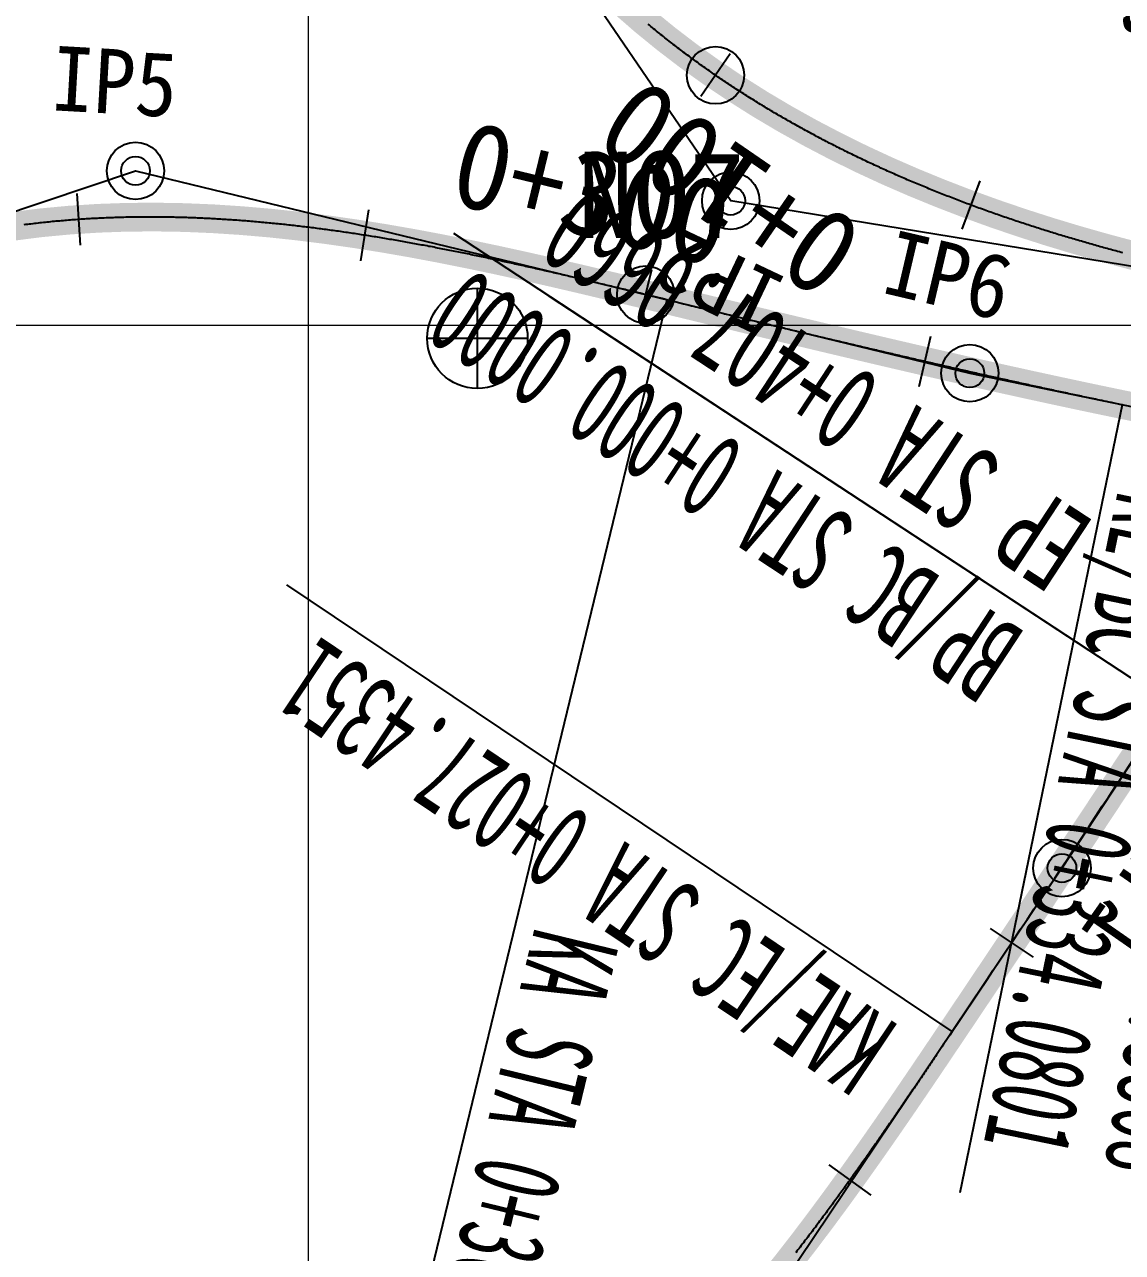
# Model space of a CAD drawing. Header units: metres. Extents: x 222706 to 224249, y 221324 to 222332.
# Drawn here: x 222987.5 to 223063.9, y 221839 to 221924.6 of the extents above; entities that cross this region are included whole.
import ezdxf
from ezdxf.enums import TextEntityAlignment as Align

# ---------------------------------------------------------------- set-up
doc = ezdxf.new("R2010")
doc.units = ezdxf.units.M
for name, color, linetype in [('CA-ALGN-CNTL', 2, 'Continuous'), ('CA-ALGN-IPLN', 1, 'Continuous'), ('CA-ALGN-IPSM', 2, 'Continuous'), ('CA-ALGN-STSM', 2, 'Continuous'), ('CA-ALGN-SUBL', 1, 'Continuous'), ('CA-ALGN-SUBT', 2, 'Continuous'), ('CA-ALGN-TEXT', 3, 'Continuous'), ('CV-GRID-LINE', 1, 'Continuous'), ('CV-SURV-SYMB', 3, 'Continuous'), ('CV-SURV-TEXT', 3, 'Continuous')]:
    doc.layers.add(name, color=color, linetype=linetype)
doc.styles.add('GTXT', font='DotumChe.ttf')
doc.styles.add('Han_Romanstyle', font='DotumChe.ttf')

# ---------------------------------------------------------------- blocks, each defined once
blk = doc.blocks.new('CASTAMS')
blk.add_line((0, -1.5), (0, 1.5))
at = {"style": 'GTXT', "flags": 1}
for tag, p in [('STA_DST', (0, -3.625)), ('XSEC_DAT', (0, -6.855))]:
    blk.add_attdef(tag, text='', height=2.5, dxfattribs=at).set_placement(p, align=Align.MIDDLE)

msp = doc.modelspace()

# ---------------------------------------------------------------- linework, layer by layer
at = {"layer": 'CA-ALGN-CNTL', "const_width": 2}
for points in [[(223066.516, 221908.029), (223064.577, 221908.52), (223062.646, 221909.039), (223060.722, 221909.586), (223058.808, 221910.165), (223056.904, 221910.776), (223055.011, 221911.422), (223053.13, 221912.104), (223051.264, 221912.823), (223049.414, 221913.581), (223047.58, 221914.379), (223045.765, 221915.22), (223043.971, 221916.104), (223042.199, 221917.032), (223040.452, 221918.005), (223038.732, 221919.025), (223037.041, 221920.093), (223035.381, 221921.209), (223033.756, 221922.373), (223032.167, 221923.588), (223030.617, 221924.852), (223029.109, 221926.166)], [(222984.644, 221910.206), (222986.619, 221910.522), (222988.603, 221910.772), (222990.595, 221910.959), (222992.59, 221911.087), (222994.589, 221911.158), (222996.589, 221911.174), (222998.589, 221911.139), (223000.587, 221911.055), (223002.582, 221910.925), (223004.575, 221910.753), (223006.564, 221910.54), (223008.548, 221910.291), (223010.528, 221910.007), (223012.503, 221909.692), (223014.473, 221909.349), (223016.439, 221908.98), (223018.4, 221908.589), (223020.358, 221908.178), (223022.311, 221907.75), (223024.262, 221907.308), (223026.21, 221906.854), (223028.155, 221906.392), (223030.1, 221905.924), (223032.044, 221905.454), (223032.219, 221905.411), (223034.162, 221904.94), (223036.106, 221904.469), (223038.05, 221903.999), (223039.995, 221903.531), (223041.939, 221903.064), (223043.885, 221902.601), (223045.831, 221902.14), (223047.778, 221901.683), (223049.726, 221901.23), (223051.675, 221900.782), (223053.626, 221900.339), (223055.577, 221899.901), (223057.53, 221899.47), (223059.485, 221899.046), (223061.441, 221898.628), (223063.398, 221898.219), (223063.947, 221898.105), (223065.907, 221897.706)], [(223065.066, 221873.935), (223063.965, 221872.265), (223062.863, 221870.596), (223061.76, 221868.928), (223060.655, 221867.261), (223059.549, 221865.594), (223058.442, 221863.929), (223057.334, 221862.264), (223056.224, 221860.6), (223055.113, 221858.937), (223054.001, 221857.275), (223052.887, 221855.614), (223052.087, 221854.422), (223050.971, 221852.763), (223049.851, 221851.105), (223048.726, 221849.452), (223047.592, 221847.804), (223046.448, 221846.164), (223045.292, 221844.532), (223044.121, 221842.911), (223042.933, 221841.301), (223041.727, 221839.706), (223040.499, 221838.127), (223039.249, 221836.566)]]:
    msp.add_lwpolyline(points, dxfattribs=at)
at = {"layer": 'CA-ALGN-CNTL'}
for points in [[(223063.975, 221908.68), (223063.855, 221908.712), (223063.734, 221908.744), (223063.613, 221908.776), (223063.492, 221908.809), (223063.372, 221908.841), (223063.251, 221908.874), (223063.13, 221908.907), (223063.01, 221908.94), (223062.889, 221908.973), (223062.769, 221909.006), (223062.648, 221909.039), (223062.528, 221909.073), (223062.407, 221909.106), (223062.287, 221909.14), (223062.167, 221909.173), (223062.046, 221909.207), (223061.926, 221909.241), (223061.806, 221909.275), (223061.685, 221909.309), (223061.565, 221909.344), (223061.445, 221909.378), (223061.325, 221909.413), (223061.205, 221909.447), (223061.085, 221909.482), (223060.965, 221909.517), (223060.845, 221909.552), (223060.725, 221909.587), (223060.605, 221909.622), (223060.485, 221909.658), (223060.365, 221909.693), (223060.245, 221909.729), (223060.126, 221909.765), (223060.006, 221909.8), (223059.886, 221909.836), (223059.766, 221909.873), (223059.647, 221909.909), (223059.527, 221909.945), (223059.408, 221909.982), (223059.288, 221910.018), (223059.169, 221910.055), (223059.049, 221910.092), (223058.93, 221910.129), (223058.81, 221910.166), (223058.691, 221910.203), (223058.572, 221910.24), (223058.453, 221910.278), (223058.333, 221910.316), (223058.214, 221910.353), (223058.095, 221910.391), (223057.976, 221910.429), (223057.857, 221910.467), (223057.738, 221910.506), (223057.619, 221910.544), (223057.5, 221910.583), (223057.381, 221910.621), (223057.262, 221910.66), (223057.144, 221910.699), (223057.025, 221910.738), (223056.906, 221910.777), (223056.788, 221910.817), (223056.669, 221910.856), (223056.55, 221910.896), (223056.432, 221910.935), (223056.313, 221910.975), (223056.195, 221911.015), (223056.077, 221911.055), (223055.958, 221911.096), (223055.84, 221911.136), (223055.722, 221911.177), (223055.604, 221911.217), (223055.485, 221911.258), (223055.367, 221911.299), (223055.249, 221911.34), (223055.131, 221911.382), (223055.013, 221911.423), (223054.895, 221911.464), (223054.778, 221911.506), (223054.66, 221911.548), (223054.542, 221911.59), (223054.424, 221911.632), (223054.307, 221911.674), (223054.189, 221911.717), (223054.072, 221911.759), (223053.954, 221911.802), (223053.837, 221911.845), (223053.719, 221911.888), (223053.602, 221911.931), (223053.485, 221911.974), (223053.367, 221912.017), (223053.25, 221912.061), (223053.133, 221912.105), (223053.016, 221912.148), (223052.899, 221912.192), (223052.782, 221912.236), (223052.665, 221912.281), (223052.548, 221912.325), (223052.432, 221912.37), (223052.315, 221912.414), (223052.198, 221912.459), (223052.082, 221912.504), (223051.965, 221912.549), (223051.849, 221912.595), (223051.732, 221912.64), (223051.616, 221912.686), (223051.499, 221912.732), (223051.383, 221912.778), (223051.267, 221912.824), (223051.151, 221912.87), (223051.035, 221912.916), (223050.919, 221912.963), (223050.803, 221913.009), (223050.687, 221913.056), (223050.571, 221913.103), (223050.455, 221913.15), (223050.34, 221913.198), (223050.224, 221913.245), (223050.108, 221913.293), (223049.993, 221913.341), (223049.877, 221913.388), (223049.762, 221913.437), (223049.647, 221913.485), (223049.531, 221913.533), (223049.416, 221913.582), (223049.301, 221913.63), (223049.186, 221913.679), (223049.071, 221913.728), (223048.956, 221913.778), (223048.841, 221913.827), (223048.727, 221913.876), (223048.612, 221913.926), (223048.497, 221913.976), (223048.383, 221914.026), (223048.268, 221914.076), (223048.154, 221914.126), (223048.039, 221914.177), (223047.925, 221914.227), (223047.811, 221914.278), (223047.697, 221914.329), (223047.583, 221914.38), (223047.469, 221914.432), (223047.355, 221914.483), (223047.241, 221914.535), (223047.127, 221914.586), (223047.014, 221914.638), (223046.9, 221914.691), (223046.786, 221914.743), (223046.673, 221914.795), (223046.56, 221914.848), (223046.446, 221914.901), (223046.333, 221914.954), (223046.22, 221915.007), (223046.107, 221915.06), (223045.994, 221915.113), (223045.881, 221915.167), (223045.768, 221915.221), (223045.655, 221915.275), (223045.543, 221915.329), (223045.43, 221915.383), (223045.317, 221915.438), (223045.205, 221915.492), (223045.093, 221915.547), (223044.98, 221915.602), (223044.868, 221915.657), (223044.756, 221915.712), (223044.644, 221915.768), (223044.532, 221915.824), (223044.42, 221915.879), (223044.309, 221915.935), (223044.197, 221915.992), (223044.085, 221916.048), (223043.974, 221916.104), (223043.863, 221916.161), (223043.751, 221916.218), (223043.64, 221916.275), (223043.529, 221916.332), (223043.418, 221916.39), (223043.307, 221916.447), (223043.196, 221916.505), (223043.085, 221916.563), (223042.975, 221916.621), (223042.864, 221916.679), (223042.753, 221916.738), (223042.643, 221916.796), (223042.533, 221916.855), (223042.423, 221916.914), (223042.312, 221916.973), (223042.202, 221917.032), (223042.092, 221917.092), (223041.983, 221917.152), (223041.873, 221917.211), (223041.763, 221917.272), (223041.654, 221917.332), (223041.544, 221917.392), (223041.435, 221917.453), (223041.326, 221917.513), (223041.217, 221917.574), (223041.108, 221917.636), (223040.999, 221917.697), (223040.89, 221917.758), (223040.781, 221917.82), (223040.672, 221917.882), (223040.564, 221917.944), (223040.455, 221918.006), (223040.347, 221918.068), (223040.239, 221918.131), (223040.131, 221918.194), (223040.023, 221918.257), (223039.915, 221918.32), (223039.807, 221918.383), (223039.699, 221918.446), (223039.592, 221918.51), (223039.484, 221918.574), (223039.377, 221918.638), (223039.27, 221918.702), (223039.163, 221918.767), (223039.056, 221918.831), (223038.949, 221918.896), (223038.842, 221918.961), (223038.735, 221919.026), (223038.629, 221919.091), (223038.522, 221919.157), (223038.416, 221919.223), (223038.31, 221919.288), (223038.204, 221919.355), (223038.098, 221919.421), (223037.992, 221919.487), (223037.886, 221919.554), (223037.78, 221919.621), (223037.675, 221919.688), (223037.569, 221919.755), (223037.464, 221919.822), (223037.359, 221919.89), (223037.254, 221919.958), (223037.149, 221920.026), (223037.044, 221920.094), (223036.94, 221920.162), (223036.835, 221920.23), (223036.731, 221920.299), (223036.626, 221920.368), (223036.522, 221920.437), (223036.418, 221920.506), (223036.314, 221920.576), (223036.21, 221920.645), (223036.107, 221920.715), (223036.003, 221920.785), (223035.9, 221920.856), (223035.796, 221920.926), (223035.693, 221920.997), (223035.59, 221921.067), (223035.487, 221921.138), (223035.385, 221921.209), (223035.282, 221921.281), (223035.179, 221921.352), (223035.077, 221921.424), (223034.975, 221921.496), (223034.873, 221921.568), (223034.771, 221921.641), (223034.669, 221921.713), (223034.567, 221921.786), (223034.466, 221921.859), (223034.364, 221921.932), (223034.263, 221922.005), (223034.162, 221922.078), (223034.061, 221922.152), (223033.96, 221922.226), (223033.86, 221922.3), (223033.759, 221922.374), (223033.659, 221922.449), (223033.558, 221922.523), (223033.458, 221922.598), (223033.358, 221922.673), (223033.258, 221922.748), (223033.159, 221922.824), (223033.059, 221922.899), (223032.96, 221922.975), (223032.86, 221923.051), (223032.761, 221923.127), (223032.662, 221923.204), (223032.564, 221923.28), (223032.465, 221923.357), (223032.366, 221923.434), (223032.268, 221923.511), (223032.17, 221923.588), (223032.072, 221923.666), (223031.974, 221923.744), (223031.876, 221923.822), (223031.779, 221923.9), (223031.681, 221923.978), (223031.584, 221924.057), (223031.487, 221924.135), (223031.39, 221924.214), (223031.293, 221924.293), (223031.197, 221924.373), (223031.1, 221924.452), (223031.004, 221924.532), (223030.908, 221924.612)], [(223032.219, 221905.411), (223031.876, 221905.494), (223031.575, 221905.567), (223031.309, 221905.632), (223031.075, 221905.688), (223030.867, 221905.739), (223030.681, 221905.784), (223030.512, 221905.825), (223030.356, 221905.862), (223030.208, 221905.898), (223030.066, 221905.932), (223029.93, 221905.965), (223029.799, 221905.997), (223029.672, 221906.028), (223029.547, 221906.058), (223029.424, 221906.087), (223029.303, 221906.117), (223029.181, 221906.146), (223029.06, 221906.175), (223028.938, 221906.204), (223028.817, 221906.234), (223028.695, 221906.263), (223028.574, 221906.292), (223028.452, 221906.321), (223028.33, 221906.35), (223028.209, 221906.379), (223028.087, 221906.408), (223027.966, 221906.437), (223027.844, 221906.466), (223027.723, 221906.495), (223027.601, 221906.524), (223027.479, 221906.553), (223027.358, 221906.582), (223027.236, 221906.611), (223027.115, 221906.64), (223026.993, 221906.669), (223026.871, 221906.698), (223026.75, 221906.727), (223026.628, 221906.755), (223026.506, 221906.784), (223026.385, 221906.813), (223026.263, 221906.841), (223026.141, 221906.87), (223026.02, 221906.899), (223025.898, 221906.927), (223025.776, 221906.956), (223025.655, 221906.984), (223025.533, 221907.013), (223025.411, 221907.041), (223025.289, 221907.07), (223025.168, 221907.098), (223025.046, 221907.126), (223024.924, 221907.154), (223024.802, 221907.183), (223024.681, 221907.211), (223024.559, 221907.239), (223024.437, 221907.267), (223024.315, 221907.295), (223024.193, 221907.323), (223024.072, 221907.351), (223023.95, 221907.379), (223023.828, 221907.407), (223023.706, 221907.435), (223023.584, 221907.462), (223023.462, 221907.49), (223023.34, 221907.518), (223023.218, 221907.546), (223023.096, 221907.573), (223022.975, 221907.601), (223022.853, 221907.628), (223022.731, 221907.656), (223022.609, 221907.683), (223022.487, 221907.71), (223022.365, 221907.738), (223022.243, 221907.765), (223022.121, 221907.792), (223021.999, 221907.819), (223021.877, 221907.846), (223021.755, 221907.873), (223021.633, 221907.9), (223021.51, 221907.927), (223021.388, 221907.954), (223021.266, 221907.98), (223021.144, 221908.007), (223021.022, 221908.034), (223020.9, 221908.06), (223020.778, 221908.087), (223020.656, 221908.113), (223020.533, 221908.14), (223020.411, 221908.166), (223020.289, 221908.192), (223020.167, 221908.218), (223020.044, 221908.244), (223019.922, 221908.27), (223019.8, 221908.296), (223019.678, 221908.322), (223019.555, 221908.348), (223019.433, 221908.374), (223019.311, 221908.4), (223019.188, 221908.425), (223019.066, 221908.451), (223018.944, 221908.476), (223018.821, 221908.502), (223018.699, 221908.527), (223018.576, 221908.552), (223018.454, 221908.577), (223018.331, 221908.602), (223018.209, 221908.627), (223018.087, 221908.652), (223017.964, 221908.677), (223017.841, 221908.702), (223017.719, 221908.727), (223017.596, 221908.751), (223017.474, 221908.776), (223017.351, 221908.8), (223017.229, 221908.825), (223017.106, 221908.849), (223016.983, 221908.873), (223016.861, 221908.897), (223016.738, 221908.921), (223016.615, 221908.945), (223016.493, 221908.969), (223016.37, 221908.993), (223016.247, 221909.016), (223016.124, 221909.04), (223016.002, 221909.064), (223015.879, 221909.087), (223015.756, 221909.11), (223015.633, 221909.133), (223015.51, 221909.157), (223015.388, 221909.18), (223015.265, 221909.203), (223015.142, 221909.225), (223015.019, 221909.248), (223014.896, 221909.271), (223014.773, 221909.293), (223014.65, 221909.316), (223014.527, 221909.338), (223014.404, 221909.36), (223014.281, 221909.383), (223014.158, 221909.405), (223014.035, 221909.427), (223013.912, 221909.449), (223013.789, 221909.47), (223013.666, 221909.492), (223013.543, 221909.513), (223013.419, 221909.535), (223013.296, 221909.556), (223013.173, 221909.577), (223013.05, 221909.599), (223012.927, 221909.62), (223012.803, 221909.641), (223012.68, 221909.661), (223012.557, 221909.682), (223012.434, 221909.703), (223012.31, 221909.723), (223012.187, 221909.743), (223012.064, 221909.764), (223011.94, 221909.784), (223011.817, 221909.804), (223011.693, 221909.824), (223011.57, 221909.843), (223011.447, 221909.863), (223011.323, 221909.883), (223011.2, 221909.902), (223011.076, 221909.921), (223010.953, 221909.941), (223010.829, 221909.96), (223010.706, 221909.979), (223010.582, 221909.998), (223010.458, 221910.016), (223010.335, 221910.035), (223010.211, 221910.053), (223010.087, 221910.072), (223009.964, 221910.09), (223009.84, 221910.108), (223009.716, 221910.126), (223009.593, 221910.144), (223009.469, 221910.162), (223009.345, 221910.179), (223009.221, 221910.197), (223009.098, 221910.214), (223008.974, 221910.231), (223008.85, 221910.248), (223008.726, 221910.265), (223008.602, 221910.282), (223008.478, 221910.299), (223008.355, 221910.315), (223008.231, 221910.332), (223008.107, 221910.348), (223007.983, 221910.364), (223007.859, 221910.38), (223007.735, 221910.396), (223007.611, 221910.412), (223007.487, 221910.427), (223007.363, 221910.443), (223007.239, 221910.458), (223007.115, 221910.473), (223006.99, 221910.488), (223006.866, 221910.503), (223006.742, 221910.518), (223006.618, 221910.532), (223006.494, 221910.547), (223006.37, 221910.561), (223006.246, 221910.575), (223006.121, 221910.589), (223005.997, 221910.603), (223005.873, 221910.617), (223005.749, 221910.63), (223005.624, 221910.644), (223005.5, 221910.657), (223005.376, 221910.67), (223005.251, 221910.683), (223005.127, 221910.696), (223005.003, 221910.709), (223004.878, 221910.721), (223004.754, 221910.733), (223004.63, 221910.746), (223004.505, 221910.758), (223004.381, 221910.77), (223004.256, 221910.781), (223004.132, 221910.793), (223004.007, 221910.804), (223003.883, 221910.816), (223003.758, 221910.827), (223003.634, 221910.838), (223003.509, 221910.848), (223003.385, 221910.859), (223003.26, 221910.869), (223003.136, 221910.88), (223003.011, 221910.89), (223002.886, 221910.9), (223002.762, 221910.91), (223002.637, 221910.919), (223002.513, 221910.929), (223002.388, 221910.938), (223002.263, 221910.947), (223002.139, 221910.956), (223002.014, 221910.965), (223001.889, 221910.973), (223001.764, 221910.982), (223001.64, 221910.99), (223001.515, 221910.998), (223001.39, 221911.006), (223001.266, 221911.014), (223001.141, 221911.021), (223001.016, 221911.029), (223000.891, 221911.036), (223000.766, 221911.043), (223000.642, 221911.05), (223000.517, 221911.057), (223000.392, 221911.063), (223000.267, 221911.069), (223000.142, 221911.076), (223000.017, 221911.082), (222999.893, 221911.087), (222999.768, 221911.093), (222999.643, 221911.098), (222999.518, 221911.104), (222999.393, 221911.109), (222999.268, 221911.113), (222999.143, 221911.118), (222999.018, 221911.123), (222998.893, 221911.127), (222998.768, 221911.131), (222998.643, 221911.135), (222998.519, 221911.139), (222998.394, 221911.142), (222998.269, 221911.146), (222998.144, 221911.149), (222998.019, 221911.152), (222997.894, 221911.155), (222997.769, 221911.157), (222997.644, 221911.16), (222997.519, 221911.162), (222997.394, 221911.164), (222997.269, 221911.165), (222997.144, 221911.167), (222997.019, 221911.168), (222996.894, 221911.17), (222996.769, 221911.171), (222996.644, 221911.172), (222996.519, 221911.172), (222996.394, 221911.173), (222996.269, 221911.173), (222996.144, 221911.173), (222996.019, 221911.173), (222995.894, 221911.172), (222995.769, 221911.171), (222995.644, 221911.171), (222995.519, 221911.17), (222995.394, 221911.168), (222995.269, 221911.167), (222995.144, 221911.165), (222995.019, 221911.163), (222994.894, 221911.161), (222994.769, 221911.159), (222994.644, 221911.157), (222994.519, 221911.154), (222994.394, 221911.151), (222994.269, 221911.148), (222994.144, 221911.144), (222994.019, 221911.141), (222993.894, 221911.137), (222993.769, 221911.133), (222993.644, 221911.129), (222993.52, 221911.125), (222993.395, 221911.12), (222993.27, 221911.115), (222993.145, 221911.11), (222993.02, 221911.105), (222992.895, 221911.099), (222992.77, 221911.093), (222992.645, 221911.087), (222992.521, 221911.081), (222992.396, 221911.075), (222992.271, 221911.068), (222992.146, 221911.061), (222992.021, 221911.054), (222991.897, 221911.047), (222991.772, 221911.039), (222991.647, 221911.032), (222991.522, 221911.024), (222991.398, 221911.015), (222991.273, 221911.007), (222991.148, 221910.998), (222991.023, 221910.989), (222990.899, 221910.98), (222990.774, 221910.971), (222990.65, 221910.961), (222990.525, 221910.951), (222990.4, 221910.941), (222990.276, 221910.931), (222990.151, 221910.92), (222990.027, 221910.91), (222989.902, 221910.898), (222989.778, 221910.887), (222989.653, 221910.876), (222989.529, 221910.864), (222989.404, 221910.852), (222989.28, 221910.84), (222989.156, 221910.827), (222989.031, 221910.815), (222988.907, 221910.802), (222988.783, 221910.788), (222988.658, 221910.775), (222988.534, 221910.761), (222988.41, 221910.747), (222988.286, 221910.733), (222988.162, 221910.719), (222988.037, 221910.704), (222987.913, 221910.689), (222987.789, 221910.674), (222987.665, 221910.659), (222987.541, 221910.643), (222987.417, 221910.627)], [(223032.219, 221905.411), (223032.561, 221905.328), (223032.863, 221905.255), (223033.128, 221905.19), (223033.363, 221905.134), (223033.57, 221905.083), (223033.756, 221905.038), (223033.925, 221904.997), (223034.081, 221904.959), (223034.23, 221904.923), (223034.371, 221904.889), (223034.507, 221904.856), (223034.638, 221904.824), (223034.765, 221904.794), (223034.89, 221904.763), (223035.013, 221904.734), (223035.134, 221904.704), (223035.256, 221904.675), (223035.377, 221904.645), (223035.499, 221904.616), (223035.62, 221904.587), (223035.742, 221904.557), (223035.863, 221904.528), (223035.985, 221904.498), (223036.106, 221904.469), (223036.228, 221904.439), (223036.349, 221904.41), (223036.471, 221904.381), (223036.592, 221904.351), (223036.714, 221904.322), (223036.835, 221904.293), (223036.957, 221904.263), (223037.078, 221904.234), (223037.2, 221904.204), (223037.321, 221904.175), (223037.443, 221904.146), (223037.564, 221904.116), (223037.686, 221904.087), (223037.807, 221904.058), (223037.929, 221904.028), (223038.05, 221903.999), (223038.172, 221903.97), (223038.293, 221903.94), (223038.415, 221903.911), (223038.536, 221903.882), (223038.658, 221903.853), (223038.779, 221903.823), (223038.901, 221903.794), (223039.022, 221903.765), (223039.144, 221903.735), (223039.265, 221903.706), (223039.387, 221903.677), (223039.508, 221903.648), (223039.63, 221903.618), (223039.751, 221903.589), (223039.873, 221903.56), (223039.995, 221903.531), (223040.116, 221903.502), (223040.238, 221903.472), (223040.359, 221903.443), (223040.481, 221903.414), (223040.602, 221903.385), (223040.724, 221903.356), (223040.845, 221903.326), (223040.967, 221903.297), (223041.088, 221903.268), (223041.21, 221903.239), (223041.332, 221903.21), (223041.453, 221903.181), (223041.575, 221903.152), (223041.696, 221903.123), (223041.818, 221903.094), (223041.939, 221903.065), (223042.061, 221903.035), (223042.183, 221903.006), (223042.304, 221902.977), (223042.426, 221902.948), (223042.547, 221902.919), (223042.669, 221902.89), (223042.791, 221902.861), (223042.912, 221902.832), (223043.034, 221902.803), (223043.155, 221902.774), (223043.277, 221902.745), (223043.398, 221902.716), (223043.52, 221902.688), (223043.642, 221902.659), (223043.763, 221902.63), (223043.885, 221902.601), (223044.007, 221902.572), (223044.128, 221902.543), (223044.25, 221902.514), (223044.371, 221902.485), (223044.493, 221902.457), (223044.615, 221902.428), (223044.736, 221902.399), (223044.858, 221902.37), (223044.98, 221902.341), (223045.101, 221902.313), (223045.223, 221902.284), (223045.345, 221902.255), (223045.466, 221902.226), (223045.588, 221902.198), (223045.71, 221902.169), (223045.831, 221902.14), (223045.953, 221902.112), (223046.075, 221902.083), (223046.196, 221902.054), (223046.318, 221902.026), (223046.44, 221901.997), (223046.561, 221901.968), (223046.683, 221901.94), (223046.805, 221901.911), (223046.926, 221901.883), (223047.048, 221901.854), (223047.17, 221901.826), (223047.291, 221901.797), (223047.413, 221901.769), (223047.535, 221901.74), (223047.657, 221901.712), (223047.778, 221901.683), (223047.9, 221901.655), (223048.022, 221901.626), (223048.143, 221901.598), (223048.265, 221901.57), (223048.387, 221901.541), (223048.509, 221901.513), (223048.63, 221901.485), (223048.752, 221901.456), (223048.874, 221901.428), (223048.996, 221901.4), (223049.117, 221901.371), (223049.239, 221901.343), (223049.361, 221901.315), (223049.483, 221901.287), (223049.605, 221901.259), (223049.726, 221901.23), (223049.848, 221901.202), (223049.97, 221901.174), (223050.092, 221901.146), (223050.213, 221901.118), (223050.335, 221901.09), (223050.457, 221901.062), (223050.579, 221901.034), (223050.701, 221901.006), (223050.823, 221900.978), (223050.944, 221900.95), (223051.066, 221900.922), (223051.188, 221900.894), (223051.31, 221900.866), (223051.432, 221900.838), (223051.554, 221900.81), (223051.675, 221900.782), (223051.797, 221900.754), (223051.919, 221900.726), (223052.041, 221900.699), (223052.163, 221900.671), (223052.285, 221900.643), (223052.407, 221900.615), (223052.529, 221900.588), (223052.65, 221900.56), (223052.772, 221900.532), (223052.894, 221900.505), (223053.016, 221900.477), (223053.138, 221900.449), (223053.26, 221900.422), (223053.382, 221900.394), (223053.504, 221900.367), (223053.626, 221900.339), (223053.748, 221900.312), (223053.87, 221900.284), (223053.992, 221900.257), (223054.114, 221900.229), (223054.235, 221900.202), (223054.357, 221900.174), (223054.479, 221900.147), (223054.601, 221900.12), (223054.723, 221900.092), (223054.845, 221900.065), (223054.967, 221900.038), (223055.089, 221900.01), (223055.211, 221899.983), (223055.333, 221899.956), (223055.455, 221899.929), (223055.577, 221899.902), (223055.699, 221899.874), (223055.821, 221899.847), (223055.943, 221899.82), (223056.065, 221899.793), (223056.187, 221899.766), (223056.31, 221899.739), (223056.432, 221899.712), (223056.554, 221899.685), (223056.676, 221899.658), (223056.798, 221899.631), (223056.92, 221899.604), (223057.042, 221899.578), (223057.164, 221899.551), (223057.286, 221899.524), (223057.408, 221899.497), (223057.53, 221899.47), (223057.652, 221899.444), (223057.774, 221899.417), (223057.897, 221899.39), (223058.019, 221899.364), (223058.141, 221899.337), (223058.263, 221899.31), (223058.385, 221899.284), (223058.507, 221899.257), (223058.629, 221899.231), (223058.752, 221899.204), (223058.874, 221899.178), (223058.996, 221899.151), (223059.118, 221899.125), (223059.24, 221899.099), (223059.362, 221899.072), (223059.485, 221899.046), (223059.607, 221899.02), (223059.729, 221898.993), (223059.851, 221898.967), (223059.974, 221898.941), (223060.096, 221898.915), (223060.218, 221898.889), (223060.34, 221898.862), (223060.462, 221898.836), (223060.585, 221898.81), (223060.707, 221898.784), (223060.829, 221898.758), (223060.952, 221898.732), (223061.074, 221898.706), (223061.196, 221898.68), (223061.318, 221898.654), (223061.441, 221898.629), (223061.563, 221898.603), (223061.687, 221898.577), (223061.812, 221898.55), (223061.94, 221898.523), (223062.072, 221898.496), (223062.209, 221898.467), (223062.352, 221898.437), (223062.501, 221898.406), (223062.658, 221898.373), (223062.822, 221898.339), (223062.993, 221898.303), (223063.171, 221898.266), (223063.356, 221898.228), (223063.547, 221898.188), (223063.744, 221898.147), (223063.947, 221898.105)], [(223052.087, 221854.422), (223051.913, 221854.163), (223051.757, 221853.931), (223051.617, 221853.722), (223051.49, 221853.535), (223051.376, 221853.365), (223051.272, 221853.21), (223051.176, 221853.067), (223051.086, 221852.934), (223051.001, 221852.807), (223050.92, 221852.687), (223050.841, 221852.571), (223050.766, 221852.459), (223050.693, 221852.35), (223050.621, 221852.244), (223050.55, 221852.139), (223050.48, 221852.036), (223050.41, 221851.932), (223050.34, 221851.829), (223050.27, 221851.725), (223050.2, 221851.621), (223050.13, 221851.518), (223050.06, 221851.414), (223049.99, 221851.311), (223049.92, 221851.207), (223049.85, 221851.104), (223049.78, 221851), (223049.71, 221850.897), (223049.639, 221850.794), (223049.569, 221850.69), (223049.499, 221850.587), (223049.429, 221850.483), (223049.358, 221850.38), (223049.288, 221850.277), (223049.218, 221850.173), (223049.147, 221850.07), (223049.077, 221849.967), (223049.006, 221849.864), (223048.936, 221849.76), (223048.865, 221849.657), (223048.795, 221849.554), (223048.724, 221849.451), (223048.654, 221849.348), (223048.583, 221849.244), (223048.512, 221849.141), (223048.442, 221849.038), (223048.371, 221848.935), (223048.3, 221848.832), (223048.229, 221848.729), (223048.159, 221848.626), (223048.088, 221848.523), (223048.017, 221848.42), (223047.946, 221848.317), (223047.875, 221848.214), (223047.804, 221848.112), (223047.733, 221848.009), (223047.662, 221847.906), (223047.591, 221847.803), (223047.52, 221847.7), (223047.448, 221847.598), (223047.377, 221847.495), (223047.306, 221847.392), (223047.234, 221847.29), (223047.163, 221847.187), (223047.092, 221847.084), (223047.02, 221846.982), (223046.949, 221846.879), (223046.877, 221846.777), (223046.805, 221846.674), (223046.734, 221846.572), (223046.662, 221846.47), (223046.59, 221846.367), (223046.519, 221846.265), (223046.447, 221846.163), (223046.375, 221846.06), (223046.303, 221845.958), (223046.231, 221845.856), (223046.159, 221845.754), (223046.087, 221845.652), (223046.015, 221845.55), (223045.942, 221845.447), (223045.87, 221845.345), (223045.798, 221845.244), (223045.726, 221845.142), (223045.653, 221845.04), (223045.581, 221844.938), (223045.508, 221844.836), (223045.436, 221844.734), (223045.363, 221844.632), (223045.29, 221844.531), (223045.218, 221844.429), (223045.145, 221844.328), (223045.072, 221844.226), (223044.999, 221844.124), (223044.926, 221844.023), (223044.853, 221843.922), (223044.78, 221843.82), (223044.707, 221843.719), (223044.633, 221843.617), (223044.56, 221843.516), (223044.487, 221843.415), (223044.413, 221843.314), (223044.34, 221843.213), (223044.266, 221843.112), (223044.193, 221843.011), (223044.119, 221842.91), (223044.045, 221842.809), (223043.972, 221842.708), (223043.898, 221842.607), (223043.824, 221842.506), (223043.75, 221842.405), (223043.676, 221842.305), (223043.602, 221842.204), (223043.528, 221842.103), (223043.453, 221842.003), (223043.379, 221841.902), (223043.304, 221841.802), (223043.23, 221841.702), (223043.155, 221841.601), (223043.081, 221841.501), (223043.006, 221841.401), (223042.931, 221841.301), (223042.857, 221841.2), (223042.782, 221841.1), (223042.707, 221841), (223042.632, 221840.9), (223042.556, 221840.8), (223042.481, 221840.701), (223042.406, 221840.601), (223042.331, 221840.501), (223042.255, 221840.401), (223042.18, 221840.302), (223042.104, 221840.202), (223042.028, 221840.103), (223041.952, 221840.003), (223041.877, 221839.904), (223041.801, 221839.805), (223041.725, 221839.706), (223041.649, 221839.606), (223041.572, 221839.507), (223041.496, 221839.408), (223041.42, 221839.309), (223041.343, 221839.21), (223041.267, 221839.111), (223041.19, 221839.013)]]:
    msp.add_lwpolyline(points, dxfattribs=at)
for centre, radius, start, end in [((220896.638, 223302.128), 2596.5, 326.112733, 326.718132), ((222992.805, 221860.846), 50, 200.63176, 292.71023)]:
    msp.add_arc(centre, radius, start, end, dxfattribs=at)
at = {"layer": 'CA-ALGN-IPLN'}
for points in [[(223132.129, 221899.278), (223108.01, 221900.635), (223036.663, 221912.315), (222980.818, 221994.083), (223117.071, 222030.591), (223110.438, 221943.05), (223079.482, 221895.891), (223067.263, 221877.277)], [(223067.263, 221877.277), (223059.736, 221865.81), (223030.629, 221822.474), (222964.281, 221794.706), (222927.743, 221891.75), (222995.2, 221914.391), (223053.315, 221900.293), (223071.199, 221896.613), (223078.495, 221895.352)]]:
    msp.add_lwpolyline(points, dxfattribs=at)
at = {"layer": 'CA-ALGN-IPSM'}
for centre, radius in [((222995.2, 221914.391), 2), ((222995.2, 221914.391), 1), ((223036.663, 221912.315), 2), ((223036.663, 221912.315), 1), ((223053.315, 221900.293), 2), ((223053.315, 221900.293), 1), ((223059.736, 221865.81), 2), ((223059.736, 221865.81), 1)]:
    msp.add_circle(centre, radius, dxfattribs=at)
at = {"layer": 'CA-ALGN-STSM'}
for centre in [(223035.603, 221921.055), (223035.603, 221921.055), (223030.742, 221905.769), (223030.742, 221905.769)]:
    msp.add_circle(centre, 2, dxfattribs=at)
at = {"layer": 'CA-ALGN-SUBL'}
for p, q in [((223067.263, 221877.277), (223017.369, 221910.029)), ((223067.263, 221877.277), (223024.047, 221905.646)), ((223032.219, 221905.411), (223012.079, 221822.389)), ((223067.263, 221877.277), (223025.767, 221904.517)), ((223052.647, 221843.198), (223063.947, 221898.105)), ((223052.087, 221854.422), (223005.747, 221885.547)), ((223052.087, 221854.422), (223005.747, 221885.547))]:
    msp.add_line(p, q, dxfattribs=at)
at = {"layer": 'CV-GRID-LINE', "lineweight": 0}
for p, q in [((223007.233, 222203.629), (223007.233, 221503.629)), ((222707.233, 221903.629), (223507.233, 221903.629))]:
    msp.add_line(p, q, dxfattribs=at)
at = {"layer": 'CV-SURV-SYMB'}
for p, q in [((223019.016, 221899.223), (223019.016, 221906.223)), ((223015.516, 221902.723), (223022.516, 221902.723))]:
    msp.add_line(p, q, dxfattribs=at)
msp.add_circle((223019.016, 221902.723), 3.5, dxfattribs=at)
msp.add_point((223019.016, 221902.723), dxfattribs=at)

# ---------------------------------------------------------------- block references
at = {"layer": 'CA-ALGN-STSM', "yscale": 1.200000000011642, "zscale": 1.2}
for p, xscale, rotation in [((223035.603, 221921.055), 1.200000000013251, 145.4716043129016), ((223053.383, 221912.01), 1.20000000000987, 159.6647389900544), ((222991.253, 221911.008), 1.200000000001936, 3.94542309766509), ((223011.181, 221909.906), 1.200000000012317, 351.0873044878043), ((223030.742, 221905.769), 1.199999999995347, 346.3880722459911), ((223050.195, 221901.122), 1.200000000011535, 347.0107529240971), ((223056.224, 221860.6), 1.200000000010473, 236.2768007392791), ((223044.963, 221844.073), 1.200000000001313, 234.2844325768438)]:
    msp.add_blockref('CASTAMS', p, dxfattribs=dict(at, xscale=xscale, rotation=rotation))

# ---------------------------------------------------------------- texts
at = {"layer": 'CA-ALGN-SUBT', "style": 'Han_Romanstyle'}
for s, rotation, width, p in [('KA STA 0+362.5344', 146.71813, 0.65, (223089.85, 221914.466)), ('EP STA 0+407.0660', 146.71813, 0.65, (223062.137, 221889.877)), ('BP/BC STA 0+000.0000', 146.71813, 0.6, (223057.319, 221882.168)), ('KE/BC STA 0+334.0801', 258.37055, 0.6, (223063.651, 221892.213)), ('EP/EC STA 0+348.8868', 260.19499, 0.6, (223070.609, 221890.745)), ('KAE/EC STA 0+027.4351', 146.11273, 0.6, (223048.503, 221854.776)), ('KA STA 0+301.5193', 256.36453, 0.6, (223023.046, 221861.831))]:
    msp.add_text(s, height=6, rotation=rotation, dxfattribs=dict(at, width=width)).set_placement(p)
at = {"layer": 'CA-ALGN-TEXT', "style": 'Han_Romanstyle'}
for s, height, rotation, p in [('IP5', 4.5, 356.75669, (222989.262, 221918.621)), ('0+100', 6, 145.4716, (223046.261, 221910.082)), ('0+300', 6, 346.38807, (223016.869, 221912.215)), ('IP2', 4.5, 154.63605, (223040.689, 221906.868)), ('IP6', 4.5, 346.76875, (223047.047, 221905.933)), ('IP1', 4.5, 235.14295, (223065.932, 221868.501))]:
    msp.add_text(s, height=height, rotation=rotation, dxfattribs=at).set_placement(p)
at = {"layer": 'CV-SURV-TEXT', "style": 'Han_Romanstyle'}
msp.add_text('NO7', height=6, dxfattribs=at).set_placement((223026.016, 221909.723))

doc.saveas('drawing.dxf')
